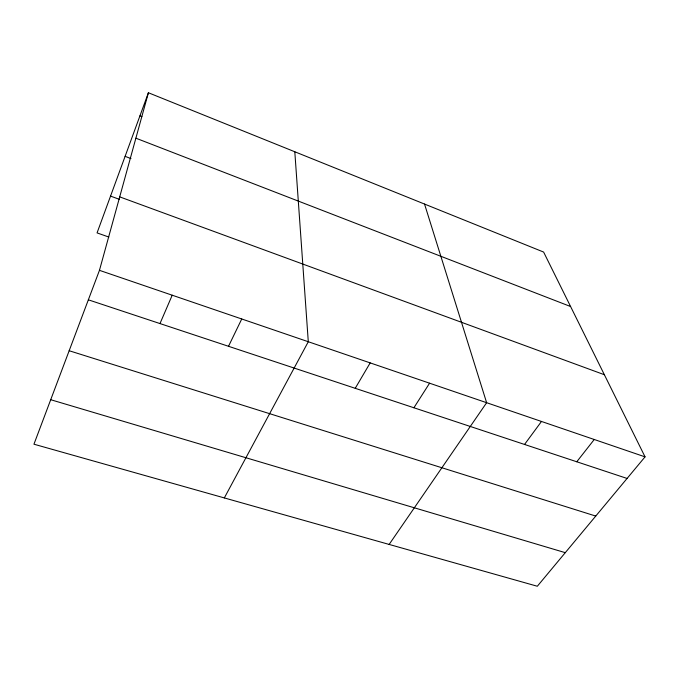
<?xml version="1.0" encoding="UTF-8"?>
<svg xmlns="http://www.w3.org/2000/svg" width="679" height="679" viewBox="0 0 679 679"><rect width="100%" height="100%" fill="white"/><g stroke="black" fill="none" stroke-linecap="round" stroke-linejoin="round"><path stroke-width="1.02" d="M99.457 270.335L148.404 92.751L543.616 252.062L645.05 456.865L537.318 586.249L33.95 444.202L99.457 270.335L645.05 456.865M148.404 92.751L97.063 232.897L108.827 237.056M159.989 323.569L172.211 295.212M228.517 346.29L241.749 318.986M224.325 497.928L308.291 341.732L294.805 151.765M355.227 388.312L370.182 362.892M413.893 407.765L429.578 383.202M389.143 544.431L486.631 402.706L424.536 204.065M524.544 444.448L541.486 421.455M576.768 461.771L594.252 439.491M50.713 399.71L565.284 552.664M69.165 350.729L595.755 516.065M88.355 299.821L627.073 478.449M119.708 196.868L604.369 374.723M110.541 196.104L119.343 199.32M125.106 156.348L130.971 158.572M135.885 138.185L570.589 306.526M139.942 115.837L141.903 116.61"/></g></svg>
